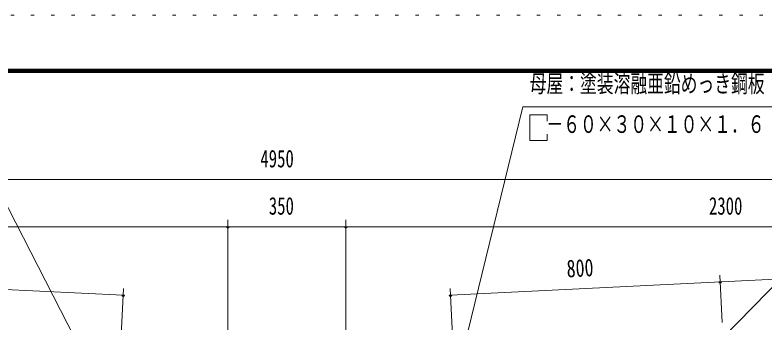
# Model space of a CAD drawing. Units: millimetres, scale not verified. Extents: x -35377 to 35394, y -16800 to 16800.
# Drawn here: x 19125 to 28018, y 13151 to 16800 of the extents above; entities that cross this region are included whole.
import ezdxf
from ezdxf.enums import TextEntityAlignment as Align

# ---------------------------------------------------------------- set-up
doc = ezdxf.new("R2010")
doc.units = ezdxf.units.MM
doc.header["$LTSCALE"] = 80
doc.linetypes.add('USER4', pattern=[3, 0.5, -2.5])
for name, color, linetype, lineweight in [('0-A_2-52DIM', 3, 'Continuous', 18), ('0-C_F-F1PAPER', 5, 'Continuous', 18), ('0-D_F-E_J_ADD', 5, 'USER4', 18)]:
    doc.layers.add(name, color=color, linetype=linetype, lineweight=lineweight)
doc.styles.add('ＭＳ ゴシック', font='')
doc.styles.get('ＭＳ ゴシック').set_extended_font_data('MS Gothic')

msp = doc.modelspace()

# ---------------------------------------------------------------- linework, layer by layer
at = {"layer": '0-A_2-52DIM'}
for p, q in [((30187.93, 15711.89), (27522.25, 12980.24)), ((25433.98, 15543.3), (25433.98, 15618.19)), ((32247.93, 14851.94), (12447.93, 14851.94)), ((21647.93, 11498.29), (21647.93, 14371.94)), ((23047.93, 14371.94), (23047.93, 11498.29)), ((12447.93, 14291.94), (32247.93, 14291.94)), ((21663.93, 14291.94), (21631.93, 14291.94)), ((23063.93, 14291.94), (23031.93, 14291.94)), ((12495.79, 13867.7), (20406.34, 13480.81)), ((32200.08, 13867.7), (24289.52, 13480.81)), ((27509.15, 13157.69), (27481.79, 13717.03)), ((27501.7, 13637.13), (27469.7, 13637.13)), ((20410.25, 13560.71), (20382.9, 13001.37)), ((24285.62, 13560.71), (24312.96, 13001.37)), ((20422.34, 13480.81), (20390.34, 13480.81)), ((24305.52, 13480.81), (24273.52, 13480.81))]:
    msp.add_line(p, q, dxfattribs=at)
for points in [[(20018.02, 12615.37), (18427.95, 15711.89), (15467.95, 15711.89)], [(24360.58, 12495.97), (25147.93, 15711.89), (28587.93, 15711.89)], [(25433.98, 15618.19), (25227.93, 15618.19), (25227.93, 15311.89), (25433.98, 15311.89), (25433.98, 15386.81)]]:
    msp.add_lwpolyline(points, dxfattribs=at)
for centre in [(21647.93, 14291.94), (23047.93, 14291.94), (27485.7, 13637.13), (20406.34, 13480.81), (24289.52, 13480.81)]:
    msp.add_arc(centre, 16, 180, 0, dxfattribs=at)
at = {"layer": '0-C_F-F1PAPER'}
for points in [[(34593.96, -16000), (-11326.04, -16000), (-11326.04, 16160), (34593.96, 16160)], [(34589.95, -15996), (-11322.04, -15996), (-11322.04, 16156), (34589.95, 16156)], [(34585.96, -15992), (34585.96, 16152), (-11318.04, 16152), (-11318.04, -15992)], [(34581.95, -15988), (-11314.04, -15988), (-11314.04, 16148), (34581.95, 16148)], [(34577.96, -15984), (34577.96, 16144), (-11310.04, 16144), (-11310.04, -15984)], [(34573.96, -15980), (-11306.04, -15980), (-11306.04, 16140), (34573.96, 16140)], [(34569.95, -15976), (34569.95, 16136), (-11302.04, 16136), (-11302.04, -15976)], [(34565.96, -15972), (-11298.04, -15972), (-11298.04, 16132), (34565.96, 16132)], [(34561.95, -15968), (-11294.04, -15968), (-11294.04, 16128), (34561.95, 16128)], [(34557.96, -15964), (-11290.04, -15964), (-11290.04, 16124), (34557.96, 16124)], [(34553.96, -15960), (34553.96, 16120), (-11286.04, 16120), (-11286.04, -15960)]]:
    msp.add_lwpolyline(points, close=True, dxfattribs=at)
at = {"layer": '0-D_F-E_J_ADD'}
msp.add_lwpolyline([(35393.96, -16800), (-12126.04, -16800), (-12126.04, 16800), (35393.96, 16800)], close=True, dxfattribs=at)

# ---------------------------------------------------------------- texts
at = {"layer": '0-A_2-52DIM', "color": 7, "style": 'ＭＳ ゴシック', "width": 0.7}
for s, p in [('母屋：塗装溶融亜鉛めっき鋼板', (25227.93, 15820.32)), ('\u3000－６０×３０×１０×１．６', (25227.93, 15340.32)), ('4950', (22034.4, 14931.94)), ('350', (22134.7, 14371.94)), ('2300', (27353.63, 14371.94))]:
    msp.add_text(s, height=208.4, dxfattribs=at).set_placement(p, align=Align.BOTTOM_LEFT)
at = {"layer": '0-A_2-52DIM', "color": 7, "style": 'ＭＳ ゴシック', "width": 0.75}
msp.add_text('800', height=208.4, rotation=2.8, dxfattribs=at).set_placement((25673.7, 13628.6), align=Align.BOTTOM_LEFT)

doc.saveas('drawing.dxf')
